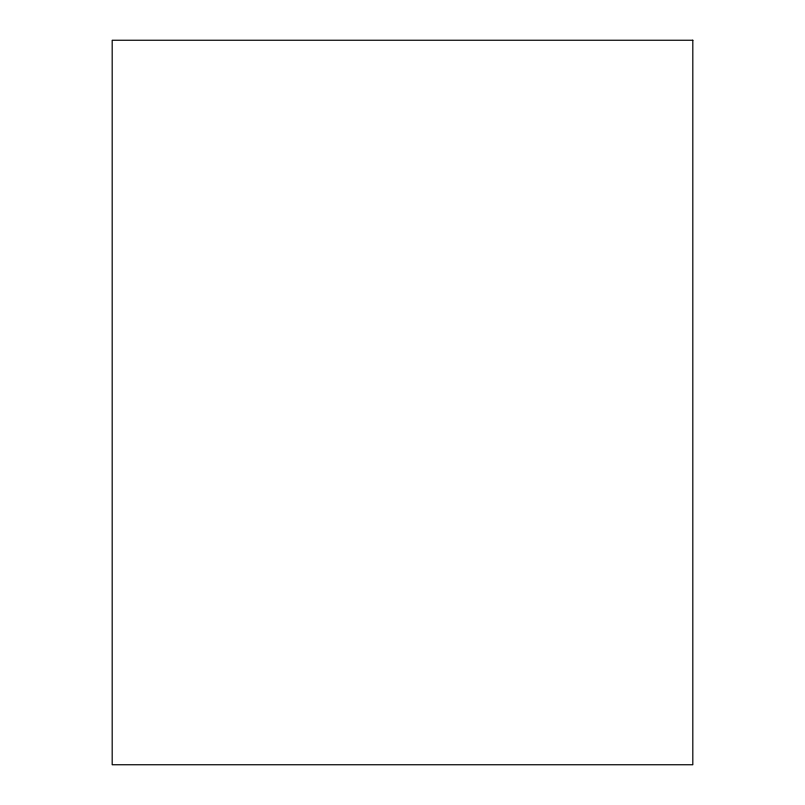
<?xml version="1.0" encoding="UTF-8"?>
<svg xmlns="http://www.w3.org/2000/svg" width="805" height="805" viewBox="0 0 805 805"><rect width="100%" height="100%" fill="white"/><g stroke="black" fill="none" stroke-linecap="round" stroke-linejoin="round"><path stroke-width="1.21" d="M692.813 40.25L112.187 40.25L112.187 764.75L692.813 764.75L692.813 40.25"/></g></svg>
